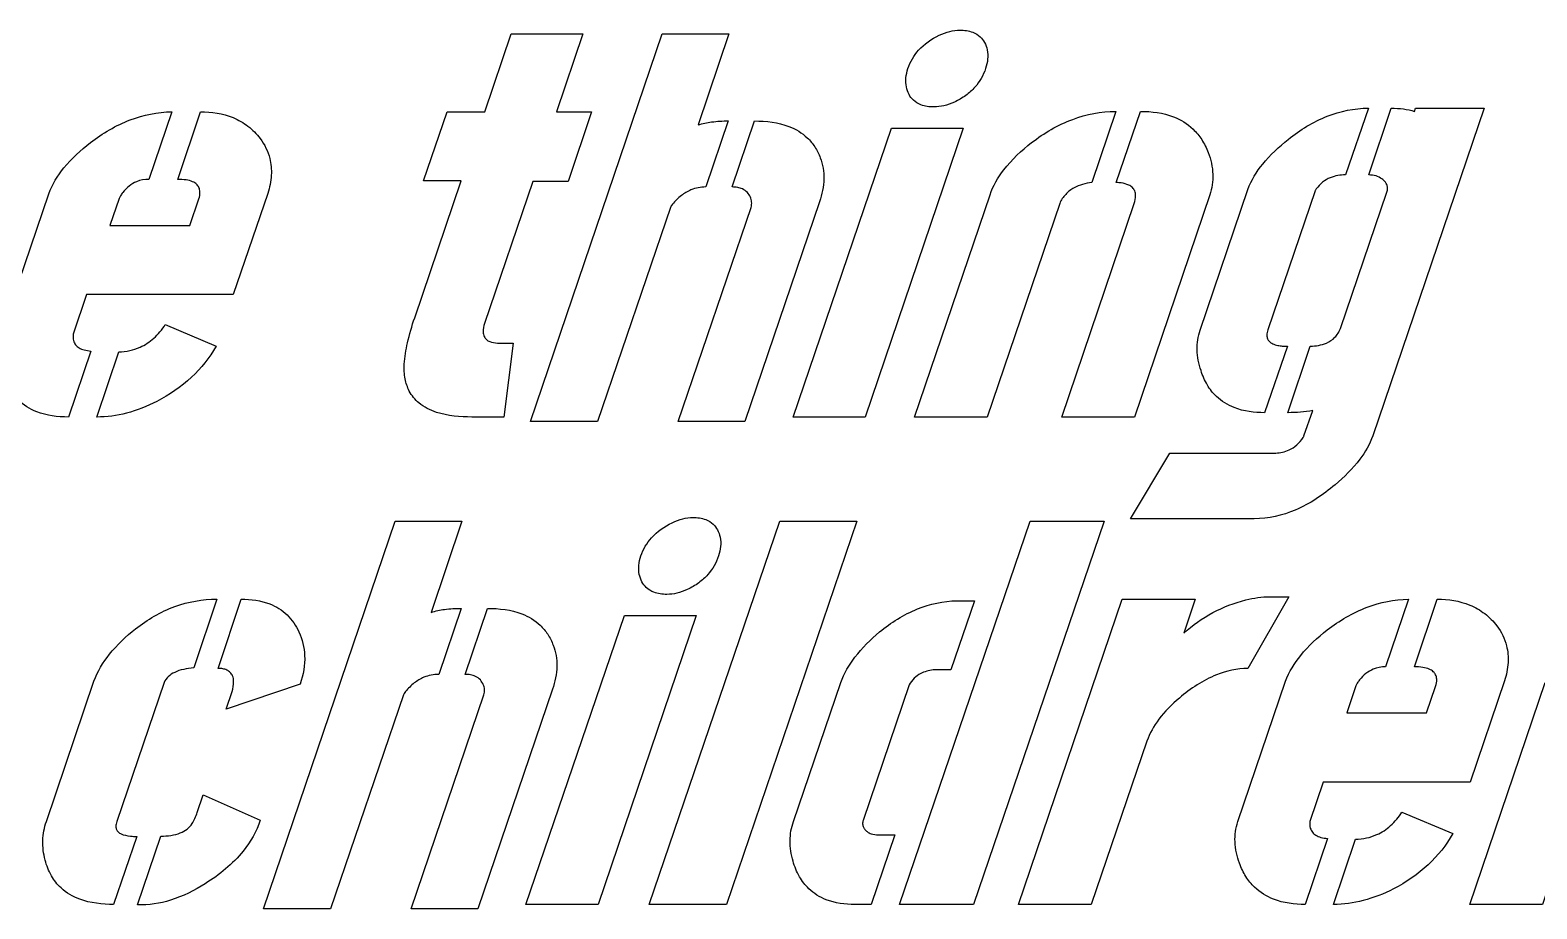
# Model space of a CAD drawing. Header units: inches. Extents: x 3.1 to 35.1, y -33.5 to 2.5.
# Drawn here: x 14.17 to 19.19, y -19.25 to -16.32 of the extents above; entities that cross this region are included whole.
import ezdxf

# ---------------------------------------------------------------- set-up
doc = ezdxf.new("R2010")
doc.units = ezdxf.units.IN
doc.header["$MEASUREMENT"] = 0

msp = doc.modelspace()

# ---------------------------------------------------------------- linework, layer by layer
for p, q in [((14.6441, -16.5885), (14.5681, -16.8139)), ((14.6641, -16.8139), (14.7401, -16.5885)), ((17.7898, -16.5871), (17.7097, -16.8246)), ((17.7911, -16.8246), (17.8725, -16.5871)), ((18.6316, -16.5765), (18.5555, -16.7992)), ((18.6329, -16.7992), (18.7076, -16.5765)), ((16.4984, -16.6191), (16.4237, -16.8393)), ((16.5118, -16.8393), (16.5865, -16.6191)), ((14.0758, -17.3302), (14.2345, -16.8619)), ((18.0713, -17.3168), (18.23, -16.8473)), ((18.4541, -16.8526), (18.2967, -17.3155)), ((18.5382, -17.3115), (18.6929, -16.8566)), ((14.6227, -17.2982), (14.7922, -17.3702)), ((18.3621, -17.3702), (18.286, -17.5917)), ((18.3634, -17.5917), (18.4381, -17.3702)), ((14.3746, -17.3862), (14.2999, -17.6063)), ((14.3946, -17.6063), (14.468, -17.3889)), ((18.4168, -17.669), (18.4461, -17.585)), ((14.7948, -18.2135), (14.7175, -18.4429)), ((14.7988, -18.4443), (14.8762, -18.2135)), ((18.765, -18.2135), (18.6889, -18.4389)), ((18.785, -18.4389), (18.861, -18.2135)), ((15.6086, -18.2441), (15.5339, -18.4643)), ((15.6219, -18.4643), (15.6967, -18.2441)), ((14.2265, -18.9552), (14.3853, -18.4869)), ((14.6187, -18.4909), (14.4613, -18.9552)), ((16.7159, -18.9552), (16.8733, -18.4909)), ((17.1014, -18.4989), (16.948, -18.9512)), ((18.1967, -18.9552), (18.3554, -18.4869)), ((18.7436, -18.9232), (18.913, -18.9952)), ((14.528, -19.0045), (14.4507, -19.2313)), ((14.5307, -19.2327), (14.6081, -19.0032)), ((18.4955, -19.0112), (18.4208, -19.2313)), ((18.5155, -19.2313), (18.5889, -19.0139))]:
    msp.add_line(p, q)
for points in [[(15.4539, -17.2755), (15.6086, -16.8193), (15.4832, -16.8193), (15.5619, -16.5885), (15.6873, -16.5885), (15.7754, -16.3283), (16.0142, -16.3283), (15.9261, -16.5885), (16.0435, -16.5885), (15.9648, -16.8206), (15.8474, -16.8206), (15.686, -17.2942)], [(16.3063, -16.9073), (16.0635, -17.621), (15.8394, -17.621), (16.2783, -16.3283), (16.5011, -16.3283), (16.3984, -16.6325)], [(18.785, -16.5871), (18.789, -16.5765), (19.0171, -16.5765), (18.6462, -17.669)], [(14.9643, -16.8606), (14.8495, -17.1981), (14.3599, -17.1981), (14.3159, -17.3302)], [(17.603, -16.894), (17.3615, -17.6063), (17.1187, -17.6063), (17.3709, -16.8659)], [(18.1033, -16.8659), (17.8525, -17.6063), (17.6097, -17.6063), (17.8511, -16.894)], [(14.4693, -16.8779), (14.4386, -16.9673), (14.7041, -16.9673), (14.7348, -16.8793)], [(16.8026, -16.8886), (16.5544, -17.621), (16.3317, -17.621), (16.5745, -16.9073)], [(15.73, -17.3595), (15.782, -17.3595), (15.7513, -17.6063), (15.6446, -17.6063)], [(18.2513, -17.9452), (17.8391, -17.9452), (17.9699, -17.7264), (18.3234, -17.7264)], [(15.4165, -18.5323), (15.1737, -19.246), (14.9496, -19.246), (15.3885, -17.9533), (15.6113, -17.9533), (15.5086, -18.2575)], [(17.2602, -18.2188), (17.3189, -18.2188), (17.2401, -18.4496), (17.1814, -18.4496)], [(17.8938, -18.687), (17.7084, -19.2313), (17.4656, -19.2313), (17.8111, -18.2135), (18.0539, -18.2135), (18.0166, -18.3269)], [(18.302, -18.2055), (18.3661, -18.2055), (18.23, -18.4443)], [(15.0723, -18.4963), (14.8255, -18.5803), (14.8455, -18.5216)], [(15.9128, -18.5136), (15.6646, -19.246), (15.4418, -19.246), (15.6846, -18.5323)], [(19.0851, -18.4856), (18.9704, -18.8231), (18.4808, -18.8231), (18.4368, -18.9552)], [(18.5902, -18.5029), (18.5595, -18.5923), (18.825, -18.5923), (18.8557, -18.5043)], [(19.4533, -18.519), (19.2119, -19.2313), (18.9691, -19.2313), (19.2212, -18.4909)], [(14.7295, -18.9245), (14.7495, -18.8658), (14.9389, -18.9499)], [(16.9987, -18.9992), (17.0534, -18.9992), (16.9747, -19.2313), (16.92, -19.2313)]]:
    msp.add_lwpolyline(points)
for points in [[(17.0427, -16.6432), (17.2815, -16.6432), (16.9547, -17.6063), (16.7145, -17.6063)], [(16.6705, -17.9533), (16.9266, -17.9533), (16.4931, -19.2313), (16.2356, -19.2313)], [(17.5043, -17.9533), (17.7511, -17.9533), (17.3162, -19.2313), (17.0694, -19.2313)], [(16.1529, -18.2682), (16.3917, -18.2682), (16.0648, -19.2313), (15.8247, -19.2313)]]:
    msp.add_lwpolyline(points, close=True)
for points, knots in [([(17.2015, -16.3337), (17.2128, -16.3282), (17.2246, -16.3237), (17.248, -16.3179), (17.2593, -16.3163), (17.2708, -16.3163)], [0, 0, 0, 0, 0.0957941, 0.0957941, 0.1834106, 0.1834106, 0.1834106, 0.1834106]), ([(17.2708, -16.3163), (17.2852, -16.3163), (17.2999, -16.3181), (17.3227, -16.3269), (17.3311, -16.332), (17.344, -16.3443), (17.3487, -16.3506), (17.3566, -16.3651), (17.3595, -16.3733), (17.3615, -16.3817)], [0, 0, 0, 0, 0.1094762, 0.1094762, 0.1854695, 0.1854695, 0.2454282, 0.2454282, 0.3112231, 0.3112231, 0.3112231, 0.3112231]), ([(17.0974, -16.4444), (17.1052, -16.4217), (17.117, -16.4013), (17.152, -16.3621), (17.1756, -16.3459), (17.2015, -16.3337)], [0, 0, 0, 0, 0.1827535, 0.1827535, 0.4008304, 0.4008304, 0.4008304, 0.4008304]), ([(17.3615, -16.3817), (17.3633, -16.392), (17.3638, -16.4023), (17.362, -16.4235), (17.3596, -16.4341), (17.3562, -16.4444)], [0, 0, 0, 0, 0.0795083, 0.0795083, 0.1622016, 0.1622016, 0.1622016, 0.1622016]), ([(17.0921, -16.5057), (17.0903, -16.4958), (17.0899, -16.4858), (17.0917, -16.465), (17.094, -16.4546), (17.0974, -16.4444)], [0, 0, 0, 0, 0.0769743, 0.0769743, 0.1587379, 0.1587379, 0.1587379, 0.1587379]), ([(17.3562, -16.4444), (17.3484, -16.4674), (17.3367, -16.4881), (17.3115, -16.5167), (17.3012, -16.5259), (17.2782, -16.5427), (17.2655, -16.5501), (17.2521, -16.5564)], [0, 0, 0, 0, 0.1851039, 0.1851039, 0.2901801, 0.2901801, 0.4024221, 0.4024221, 0.4024221, 0.4024221]), ([(17.1841, -16.5725), (17.1694, -16.5725), (17.1542, -16.5706), (17.1311, -16.5619), (17.1227, -16.5568), (17.1095, -16.5444), (17.1048, -16.538), (17.0968, -16.5229), (17.094, -16.5144), (17.0921, -16.5057)], [0, 0, 0, 0, 0.1120324, 0.1120324, 0.1880617, 0.1880617, 0.2497063, 0.2497063, 0.3173647, 0.3173647, 0.3173647, 0.3173647]), ([(17.2521, -16.5564), (17.2409, -16.5615), (17.2291, -16.5656), (17.2063, -16.571), (17.1952, -16.5725), (17.1841, -16.5725)], [0, 0, 0, 0, 0.0940052, 0.0940052, 0.1788294, 0.1788294, 0.1788294, 0.1788294]), ([(14.3733, -16.6912), (14.414, -16.66), (14.4584, -16.6337), (14.5507, -16.5986), (14.5966, -16.5894), (14.6441, -16.5885)], [0, 0, 0, 0, 0.3909347, 0.3909347, 0.7525892, 0.7525892, 0.7525892, 0.7525892]), ([(14.7401, -16.5885), (14.7773, -16.5885), (14.8145, -16.5939), (14.8666, -16.6154), (14.8832, -16.6249), (14.9137, -16.6486), (14.9271, -16.6624), (14.9389, -16.6778)], [0, 0, 0, 0, 0.2832723, 0.2832723, 0.4295154, 0.4295154, 0.577475, 0.577475, 0.577475, 0.577475]), ([(17.5096, -16.6912), (17.5514, -16.659), (17.5969, -16.6322), (17.6926, -16.5966), (17.7404, -16.5876), (17.7898, -16.5871)], [0, 0, 0, 0, 0.4017642, 0.4017642, 0.7778119, 0.7778119, 0.7778119, 0.7778119]), ([(17.8725, -16.5871), (17.9095, -16.5871), (17.9474, -16.5919), (18.0065, -16.6148), (18.0285, -16.6283), (18.0584, -16.657), (18.0679, -16.6687), (18.0849, -16.695), (18.0921, -16.7095), (18.0979, -16.7245)], [0, 0, 0, 0, 0.2823979, 0.2823979, 0.4822479, 0.4822479, 0.5978415, 0.5978415, 0.7206222, 0.7206222, 0.7206222, 0.7206222]), ([(18.3647, -16.6805), (18.4042, -16.6485), (18.4475, -16.6216), (18.5388, -16.586), (18.5843, -16.5769), (18.6316, -16.5765)], [0, 0, 0, 0, 0.38692, 0.38692, 0.7465498, 0.7465498, 0.7465498, 0.7465498]), ([(18.7076, -16.5765), (18.7214, -16.5765), (18.7353, -16.5772), (18.7611, -16.5808), (18.7733, -16.5834), (18.785, -16.5871)], [0, 0, 0, 0, 0.1050247, 0.1050247, 0.1987232, 0.1987232, 0.1987232, 0.1987232]), ([(16.3984, -16.6325), (16.4129, -16.6276), (16.4282, -16.6245), (16.4615, -16.6201), (16.4802, -16.6191), (16.4984, -16.6191)], [0, 0, 0, 0, 0.1165146, 0.1165146, 0.2556276, 0.2556276, 0.2556276, 0.2556276]), ([(16.5865, -16.6191), (16.6249, -16.6191), (16.665, -16.6237), (16.7237, -16.6463), (16.7444, -16.6586), (16.7715, -16.6845), (16.7798, -16.6945), (16.7944, -16.7169), (16.8004, -16.7291), (16.8052, -16.7419)], [0, 0, 0, 0, 0.2927828, 0.2927828, 0.4782269, 0.4782269, 0.5776986, 0.5776986, 0.6814826, 0.6814826, 0.6814826, 0.6814826]), ([(14.2345, -16.8619), (14.2461, -16.8306), (14.2642, -16.8018), (14.3107, -16.7445), (14.3416, -16.7162), (14.3733, -16.6912)], [0, 0, 0, 0, 0.2547163, 0.2547163, 0.5628556, 0.5628556, 0.5628556, 0.5628556]), ([(14.9389, -16.6778), (14.9538, -16.6979), (14.9649, -16.7198), (14.9756, -16.7624), (14.9771, -16.7811), (14.9748, -16.8206), (14.9706, -16.841), (14.9643, -16.8606)], [0, 0, 0, 0, 0.1902216, 0.1902216, 0.3344606, 0.3344606, 0.4917357, 0.4917357, 0.4917357, 0.4917357]), ([(17.3709, -16.8659), (17.3809, -16.8355), (17.3971, -16.8075), (17.4429, -16.748), (17.4758, -16.7176), (17.5096, -16.6912)], [0, 0, 0, 0, 0.2441904, 0.2441904, 0.571882, 0.571882, 0.571882, 0.571882]), ([(18.23, -16.8473), (18.2415, -16.8166), (18.2591, -16.7884), (18.3043, -16.7324), (18.334, -16.7048), (18.3647, -16.6805)], [0, 0, 0, 0, 0.2499175, 0.2499175, 0.5488683, 0.5488683, 0.5488683, 0.5488683]), ([(16.8052, -16.7419), (16.8138, -16.7644), (16.8177, -16.7878), (16.8168, -16.8381), (16.8112, -16.8639), (16.8026, -16.8886)], [0, 0, 0, 0, 0.1837753, 0.1837753, 0.3833824, 0.3833824, 0.3833824, 0.3833824]), ([(18.0979, -16.7245), (18.1067, -16.7479), (18.1123, -16.7723), (18.1142, -16.8208), (18.1108, -16.8437), (18.1033, -16.8659)], [0, 0, 0, 0, 0.1903067, 0.1903067, 0.3696106, 0.3696106, 0.3696106, 0.3696106]), ([(14.5681, -16.8139), (14.5539, -16.8139), (14.5402, -16.8163), (14.5184, -16.8254), (14.5103, -16.8303), (14.4948, -16.8425), (14.4877, -16.8499), (14.4813, -16.8579)], [0, 0, 0, 0, 0.1076722, 0.1076722, 0.1801889, 0.1801889, 0.2580855, 0.2580855, 0.2580855, 0.2580855]), ([(14.7348, -16.8793), (14.7371, -16.8716), (14.7388, -16.8633), (14.7381, -16.8503), (14.7371, -16.8454), (14.733, -16.8368), (14.7304, -16.8333), (14.7233, -16.8267), (14.7187, -16.8239), (14.7071, -16.8189), (14.6996, -16.8171), (14.6831, -16.8144), (14.6734, -16.8139), (14.6641, -16.8139)], [0, 0, 0, 0, 0.0608787, 0.0608787, 0.0994011, 0.0994011, 0.1331243, 0.1331243, 0.173307, 0.173307, 0.2293628, 0.2293628, 0.3002935, 0.3002935, 0.3002935, 0.3002935]), ([(18.5555, -16.7992), (18.5382, -16.7992), (18.5209, -16.8018), (18.4955, -16.8122), (18.4869, -16.8172), (18.4711, -16.83), (18.4641, -16.8375), (18.4581, -16.8459)], [0, 0, 0, 0, 0.132254, 0.132254, 0.2088333, 0.2088333, 0.2873367, 0.2873367, 0.2873367, 0.2873367]), ([(18.6769, -16.8126), (18.671, -16.808), (18.6644, -16.8047), (18.6494, -16.8002), (18.6411, -16.7992), (18.6329, -16.7992)], [0, 0, 0, 0, 0.0569536, 0.0569536, 0.1196219, 0.1196219, 0.1196219, 0.1196219]), ([(18.6929, -16.8566), (18.6946, -16.852), (18.6956, -16.8472), (18.6953, -16.8382), (18.6943, -16.8343), (18.6911, -16.8272), (18.689, -16.8241), (18.6837, -16.818), (18.6804, -16.8151), (18.6769, -16.8126)], [0, 0, 0, 0, 0.0372206, 0.0372206, 0.0685337, 0.0685337, 0.0970594, 0.0970594, 0.1298019, 0.1298019, 0.1298019, 0.1298019]), ([(14.4813, -16.8579), (14.4785, -16.8611), (14.4759, -16.8646), (14.4719, -16.8713), (14.4703, -16.8746), (14.4693, -16.8779)], [0, 0, 0, 0, 0.03242563, 0.03242563, 0.0592663, 0.0592663, 0.0592663, 0.0592663]), ([(16.4237, -16.8393), (16.4066, -16.8393), (16.3902, -16.8425), (16.3629, -16.8538), (16.3523, -16.8603), (16.3316, -16.8763), (16.3218, -16.8861), (16.313, -16.8966)], [0, 0, 0, 0, 0.1301316, 0.1301316, 0.225091, 0.225091, 0.3297407, 0.3297407, 0.3297407, 0.3297407]), ([(16.5624, -16.8579), (16.5577, -16.8528), (16.5521, -16.8488), (16.5408, -16.8435), (16.5355, -16.8419), (16.5241, -16.8397), (16.5179, -16.8393), (16.5118, -16.8393)], [0, 0, 0, 0, 0.0533999, 0.0533999, 0.0950708, 0.0950708, 0.1419359, 0.1419359, 0.1419359, 0.1419359]), ([(16.5745, -16.9073), (16.5763, -16.9013), (16.5771, -16.8952), (16.5761, -16.8835), (16.5746, -16.8783), (16.5698, -16.8678), (16.5664, -16.8626), (16.5624, -16.8579)], [0, 0, 0, 0, 0.0477213, 0.0477213, 0.0894301, 0.0894301, 0.1359555, 0.1359555, 0.1359555, 0.1359555]), ([(17.7097, -16.8246), (17.6894, -16.827), (17.6691, -16.8322), (17.6406, -16.8479), (17.6312, -16.8551), (17.6147, -16.8729), (17.6081, -16.8829), (17.603, -16.894)], [0, 0, 0, 0, 0.1560635, 0.1560635, 0.2476513, 0.2476513, 0.3401971, 0.3401971, 0.3401971, 0.3401971]), ([(17.8084, -16.8259), (17.8057, -16.8255), (17.8029, -16.8251), (17.7971, -16.8247), (17.7941, -16.8246), (17.7911, -16.8246)], [0, 0, 0, 0, 0.02131891, 0.02131891, 0.04418836, 0.04418836, 0.04418836, 0.04418836]), ([(17.8511, -16.894), (17.8539, -16.8858), (17.856, -16.8767), (17.8559, -16.8627), (17.8551, -16.8575), (17.8513, -16.8484), (17.8488, -16.8447), (17.8419, -16.8379), (17.8376, -16.8351), (17.8254, -16.8293), (17.8167, -16.8272), (17.8084, -16.8259)], [0, 0, 0, 0, 0.0660233, 0.0660233, 0.1066, 0.1066, 0.1410144, 0.1410144, 0.1800168, 0.1800168, 0.2438574, 0.2438574, 0.2438574, 0.2438574]), ([(18.4581, -16.8459), (18.4572, -16.8472), (18.456, -16.8489), (18.4549, -16.8507), (18.4546, -16.8512), (18.4543, -16.8518), (18.4542, -16.852), (18.4542, -16.8523), (18.4541, -16.8525), (18.4541, -16.8526)], [0, 0, 0, 0, 0.01210681, 0.01210681, 0.01588518, 0.01588518, 0.01722591, 0.01722591, 0.0181866, 0.0181866, 0.0181866, 0.0181866]), ([(16.313, -16.8966), (16.3115, -16.8985), (16.3099, -16.9006), (16.3077, -16.9042), (16.3068, -16.9058), (16.3063, -16.9073)], [0, 0, 0, 0, 0.01826507, 0.01826507, 0.03200885, 0.03200885, 0.03200885, 0.03200885]), ([(14.468, -17.3889), (14.4926, -17.3882), (14.5164, -17.3834), (14.5557, -17.3659), (14.5708, -17.3558), (14.5993, -17.3303), (14.6119, -17.3148), (14.6227, -17.2982)], [0, 0, 0, 0, 0.1875295, 0.1875295, 0.3274403, 0.3274403, 0.4788506, 0.4788506, 0.4788506, 0.4788506]), ([(15.4192, -17.4302), (15.4206, -17.4064), (15.4246, -17.3821), (15.4361, -17.3309), (15.4445, -17.3026), (15.4539, -17.2755)], [0, 0, 0, 0, 0.1818206, 0.1818206, 0.4005944, 0.4005944, 0.4005944, 0.4005944]), ([(15.686, -17.2942), (15.6836, -17.303), (15.6818, -17.3129), (15.6825, -17.3275), (15.6835, -17.3329), (15.6874, -17.3417), (15.6898, -17.345), (15.6961, -17.3509), (15.6998, -17.3531), (15.7116, -17.358), (15.7207, -17.3593), (15.73, -17.3595)], [0, 0, 0, 0, 0.0700841, 0.0700841, 0.1113124, 0.1113124, 0.1432088, 0.1432088, 0.1763216, 0.1763216, 0.2400763, 0.2400763, 0.2400763, 0.2400763]), ([(18.0739, -17.4516), (18.0664, -17.429), (18.0617, -17.4057), (18.0608, -17.3596), (18.0641, -17.3379), (18.0713, -17.3168)], [0, 0, 0, 0, 0.1811839, 0.1811839, 0.3508348, 0.3508348, 0.3508348, 0.3508348]), ([(18.2967, -17.3155), (18.2947, -17.3213), (18.2932, -17.3276), (18.2933, -17.3377), (18.294, -17.3416), (18.297, -17.3486), (18.2991, -17.3515), (18.3048, -17.3573), (18.3087, -17.3597), (18.3181, -17.3644), (18.3242, -17.3662), (18.3301, -17.3675)], [0, 0, 0, 0, 0.0467058, 0.0467058, 0.0771725, 0.0771725, 0.1046452, 0.1046452, 0.13887, 0.13887, 0.1848705, 0.1848705, 0.1848705, 0.1848705]), ([(18.4381, -17.3702), (18.4562, -17.3696), (18.4751, -17.3668), (18.5024, -17.355), (18.5121, -17.3488), (18.524, -17.3363), (18.5275, -17.3319), (18.5335, -17.3222), (18.5361, -17.317), (18.5382, -17.3115)], [0, 0, 0, 0, 0.138173, 0.138173, 0.2266526, 0.2266526, 0.2694104, 0.2694104, 0.3137987, 0.3137987, 0.3137987, 0.3137987]), ([(14.3159, -17.3302), (14.3152, -17.3373), (14.3154, -17.3447), (14.3187, -17.3566), (14.3209, -17.3613), (14.3273, -17.3695), (14.3313, -17.3728), (14.3409, -17.3786), (14.3467, -17.3809), (14.3597, -17.3845), (14.3673, -17.3856), (14.3746, -17.3862)], [0, 0, 0, 0, 0.0546635, 0.0546635, 0.0945088, 0.0945088, 0.1339953, 0.1339953, 0.1804319, 0.1804319, 0.2366498, 0.2366498, 0.2366498, 0.2366498]), ([(14.7922, -17.3702), (14.7701, -17.4089), (14.7427, -17.4433), (14.6756, -17.5058), (14.6365, -17.5324), (14.5947, -17.5543)], [0, 0, 0, 0, 0.3390638, 0.3390638, 0.6988259, 0.6988259, 0.6988259, 0.6988259]), ([(18.3301, -17.3675), (18.3349, -17.3685), (18.3398, -17.3691), (18.3505, -17.37), (18.3563, -17.3702), (18.3621, -17.3702)], [0, 0, 0, 0, 0.03736007, 0.03736007, 0.08119062, 0.08119062, 0.08119062, 0.08119062]), ([(14.2999, -17.6063), (14.2643, -17.6063), (14.228, -17.6017), (14.1712, -17.5796), (14.15, -17.5666), (14.1206, -17.5383), (14.111, -17.5263), (14.0939, -17.4993), (14.0868, -17.4844), (14.0811, -17.4689)], [0, 0, 0, 0, 0.2710846, 0.2710846, 0.4640273, 0.4640273, 0.5815354, 0.5815354, 0.7070764, 0.7070764, 0.7070764, 0.7070764]), ([(15.6446, -17.6063), (15.6058, -17.6063), (15.5637, -17.6027), (15.5055, -17.5837), (15.4851, -17.5738), (15.4546, -17.5483), (15.4439, -17.5351), (15.4293, -17.5069), (15.4248, -17.4931), (15.4192, -17.4629), (15.4184, -17.4465), (15.4192, -17.4302)], [0, 0, 0, 0, 0.2956039, 0.2956039, 0.4654521, 0.4654521, 0.5971207, 0.5971207, 0.707052, 0.707052, 0.8304993, 0.8304993, 0.8304993, 0.8304993]), ([(18.286, -17.5917), (18.2518, -17.5917), (18.2168, -17.5873), (18.1625, -17.5664), (18.1423, -17.5541), (18.1133, -17.5263), (18.1034, -17.5136), (18.0861, -17.4845), (18.0792, -17.4683), (18.0739, -17.4516)], [0, 0, 0, 0, 0.2606664, 0.2606664, 0.4428558, 0.4428558, 0.5667294, 0.5667294, 0.7002754, 0.7002754, 0.7002754, 0.7002754]), ([(14.5947, -17.5543), (14.5624, -17.5707), (14.5285, -17.5842), (14.461, -17.6017), (14.428, -17.6063), (14.3946, -17.6063)], [0, 0, 0, 0, 0.2765005, 0.2765005, 0.5311561, 0.5311561, 0.5311561, 0.5311561]), ([(18.4461, -17.585), (18.4326, -17.5872), (18.4191, -17.5889), (18.3914, -17.5911), (18.3774, -17.5917), (18.3634, -17.5917)], [0, 0, 0, 0, 0.1042039, 0.1042039, 0.2110843, 0.2110843, 0.2110843, 0.2110843]), ([(18.4141, -17.6744), (18.4148, -17.6734), (18.4156, -17.6721), (18.4163, -17.6707), (18.4165, -17.6703), (18.4167, -17.6696), (18.4168, -17.6693), (18.4168, -17.669)], [0, 0, 0, 0, 0.00914647, 0.00914647, 0.01222054, 0.01222054, 0.01459697, 0.01459697, 0.01459697, 0.01459697]), ([(18.6462, -17.669), (18.6367, -17.6971), (18.6211, -17.7233), (18.5796, -17.7779), (18.5505, -17.8066), (18.5208, -17.8318)], [0, 0, 0, 0, 0.2259318, 0.2259318, 0.5231186, 0.5231186, 0.5231186, 0.5231186]), ([(18.3234, -17.7264), (18.3387, -17.7257), (18.3534, -17.7225), (18.3766, -17.7116), (18.385, -17.7059), (18.4009, -17.6918), (18.408, -17.6834), (18.4141, -17.6744)], [0, 0, 0, 0, 0.1164592, 0.1164592, 0.1947606, 0.1947606, 0.278217, 0.278217, 0.278217, 0.278217]), ([(18.5208, -17.8318), (18.4809, -17.866), (18.4366, -17.8958), (18.3444, -17.9346), (18.2988, -17.9447), (18.2513, -17.9452)], [0, 0, 0, 0, 0.4008491, 0.4008491, 0.7622564, 0.7622564, 0.7622564, 0.7622564]), ([(16.2076, -18.0694), (16.2154, -18.0467), (16.2272, -18.0263), (16.2622, -17.9871), (16.2858, -17.9709), (16.3116, -17.9587)], [0, 0, 0, 0, 0.1827535, 0.1827535, 0.4008304, 0.4008304, 0.4008304, 0.4008304]), ([(16.3116, -17.9587), (16.323, -17.9532), (16.3348, -17.9487), (16.3582, -17.9429), (16.3695, -17.9413), (16.381, -17.9413)], [0, 0, 0, 0, 0.0957941, 0.0957941, 0.1834106, 0.1834106, 0.1834106, 0.1834106]), ([(16.381, -17.9413), (16.3954, -17.9413), (16.4101, -17.9431), (16.4329, -17.9519), (16.4413, -17.957), (16.4542, -17.9693), (16.4589, -17.9756), (16.4667, -17.9901), (16.4697, -17.9983), (16.4717, -18.0067)], [0, 0, 0, 0, 0.1094762, 0.1094762, 0.1854695, 0.1854695, 0.2454282, 0.2454282, 0.3112231, 0.3112231, 0.3112231, 0.3112231]), ([(16.4717, -18.0067), (16.4735, -18.017), (16.474, -18.0273), (16.4721, -18.0485), (16.4698, -18.0591), (16.4664, -18.0694)], [0, 0, 0, 0, 0.0795083, 0.0795083, 0.1622016, 0.1622016, 0.1622016, 0.1622016]), ([(16.2023, -18.1307), (16.2004, -18.1208), (16.2, -18.1108), (16.2019, -18.09), (16.2042, -18.0796), (16.2076, -18.0694)], [0, 0, 0, 0, 0.0769743, 0.0769743, 0.1587379, 0.1587379, 0.1587379, 0.1587379]), ([(16.4664, -18.0694), (16.4586, -18.0924), (16.4469, -18.1131), (16.4217, -18.1417), (16.4114, -18.1509), (16.3884, -18.1677), (16.3756, -18.1751), (16.3623, -18.1814)], [0, 0, 0, 0, 0.1851039, 0.1851039, 0.2901801, 0.2901801, 0.4024221, 0.4024221, 0.4024221, 0.4024221]), ([(16.2943, -18.1975), (16.2796, -18.1975), (16.2644, -18.1956), (16.2413, -18.1869), (16.2329, -18.1818), (16.2197, -18.1694), (16.2149, -18.163), (16.207, -18.1479), (16.2042, -18.1394), (16.2023, -18.1307)], [0, 0, 0, 0, 0.1120324, 0.1120324, 0.1880617, 0.1880617, 0.2497063, 0.2497063, 0.3173647, 0.3173647, 0.3173647, 0.3173647]), ([(14.524, -18.3122), (14.5637, -18.281), (14.607, -18.2554), (14.6998, -18.2216), (14.7466, -18.2135), (14.7948, -18.2135)], [0, 0, 0, 0, 0.3844438, 0.3844438, 0.7521059, 0.7521059, 0.7521059, 0.7521059]), ([(14.8762, -18.2135), (14.9084, -18.2135), (14.9411, -18.2177), (14.9925, -18.2379), (15.0118, -18.2498), (15.0454, -18.2821), (15.0584, -18.3015), (15.0683, -18.3229)], [0, 0, 0, 0, 0.245198, 0.245198, 0.4204023, 0.4204023, 0.5998452, 0.5998452, 0.5998452, 0.5998452]), ([(16.3623, -18.1814), (16.3511, -18.1865), (16.3393, -18.1906), (16.3165, -18.196), (16.3054, -18.1975), (16.2943, -18.1975)], [0, 0, 0, 0, 0.0940052, 0.0940052, 0.1788294, 0.1788294, 0.1788294, 0.1788294]), ([(17.0027, -18.3229), (17.041, -18.2915), (17.0832, -18.2647), (17.1711, -18.2291), (17.2148, -18.2197), (17.2602, -18.2188)], [0, 0, 0, 0, 0.3773323, 0.3773323, 0.7228681, 0.7228681, 0.7228681, 0.7228681]), ([(18.0166, -18.3269), (18.0459, -18.3001), (18.078, -18.2772), (18.1479, -18.2397), (18.1848, -18.2258), (18.2233, -18.2161)], [0, 0, 0, 0, 0.3023699, 0.3023699, 0.6049017, 0.6049017, 0.6049017, 0.6049017]), ([(18.2233, -18.2161), (18.2366, -18.2127), (18.2501, -18.21), (18.2764, -18.2064), (18.2892, -18.2055), (18.302, -18.2055)], [0, 0, 0, 0, 0.104504, 0.104504, 0.2022604, 0.2022604, 0.2022604, 0.2022604]), ([(18.4941, -18.3162), (18.5349, -18.285), (18.5792, -18.2587), (18.6716, -18.2236), (18.7175, -18.2144), (18.765, -18.2135)], [0, 0, 0, 0, 0.3909347, 0.3909347, 0.7525892, 0.7525892, 0.7525892, 0.7525892]), ([(18.861, -18.2135), (18.8982, -18.2135), (18.9354, -18.2189), (18.9875, -18.2404), (19.004, -18.2499), (19.0346, -18.2736), (19.048, -18.2874), (19.0598, -18.3028)], [0, 0, 0, 0, 0.2832723, 0.2832723, 0.4295154, 0.4295154, 0.577475, 0.577475, 0.577475, 0.577475]), ([(15.5086, -18.2575), (15.5231, -18.2526), (15.5384, -18.2495), (15.5717, -18.2451), (15.5904, -18.2441), (15.6086, -18.2441)], [0, 0, 0, 0, 0.1165146, 0.1165146, 0.2556276, 0.2556276, 0.2556276, 0.2556276]), ([(15.6967, -18.2441), (15.7351, -18.2441), (15.7752, -18.2487), (15.8339, -18.2713), (15.8546, -18.2836), (15.8817, -18.3095), (15.89, -18.3195), (15.9045, -18.3419), (15.9106, -18.3541), (15.9154, -18.3669)], [0, 0, 0, 0, 0.2927828, 0.2927828, 0.4782269, 0.4782269, 0.5776986, 0.5776986, 0.6814826, 0.6814826, 0.6814826, 0.6814826]), ([(14.3853, -18.4869), (14.3971, -18.4543), (14.4151, -18.4244), (14.4618, -18.3655), (14.4922, -18.3372), (14.524, -18.3122)], [0, 0, 0, 0, 0.2646319, 0.2646319, 0.5733319, 0.5733319, 0.5733319, 0.5733319]), ([(15.0683, -18.3229), (15.0799, -18.3476), (15.0861, -18.3737), (15.0885, -18.4334), (15.0826, -18.4655), (15.0723, -18.4963)], [0, 0, 0, 0, 0.2083819, 0.2083819, 0.4553116, 0.4553116, 0.4553116, 0.4553116]), ([(16.8733, -18.4909), (16.8844, -18.4606), (16.9013, -18.4325), (16.9446, -18.3762), (16.9732, -18.348), (17.0027, -18.3229)], [0, 0, 0, 0, 0.2461262, 0.2461262, 0.5419282, 0.5419282, 0.5419282, 0.5419282]), ([(18.3554, -18.4869), (18.367, -18.4556), (18.385, -18.4268), (18.4316, -18.3695), (18.4624, -18.3412), (18.4941, -18.3162)], [0, 0, 0, 0, 0.2547163, 0.2547163, 0.5628556, 0.5628556, 0.5628556, 0.5628556]), ([(19.0598, -18.3028), (19.0747, -18.3229), (19.0857, -18.3448), (19.0964, -18.3874), (19.098, -18.4061), (19.0957, -18.4456), (19.0914, -18.466), (19.0851, -18.4856)], [0, 0, 0, 0, 0.1902216, 0.1902216, 0.3344606, 0.3344606, 0.4917357, 0.4917357, 0.4917357, 0.4917357]), ([(15.9154, -18.3669), (15.924, -18.3894), (15.9279, -18.4128), (15.927, -18.4631), (15.9214, -18.4889), (15.9128, -18.5136)], [0, 0, 0, 0, 0.1837753, 0.1837753, 0.3833824, 0.3833824, 0.3833824, 0.3833824]), ([(14.7175, -18.4429), (14.6947, -18.4445), (14.6724, -18.4487), (14.6464, -18.4613), (14.6392, -18.466), (14.6271, -18.4774), (14.6223, -18.4838), (14.6187, -18.4909)], [0, 0, 0, 0, 0.1735968, 0.1735968, 0.2467289, 0.2467289, 0.3151049, 0.3151049, 0.3151049, 0.3151049]), ([(14.8455, -18.5216), (14.8485, -18.511), (14.8508, -18.4991), (14.8505, -18.4816), (14.8495, -18.4751), (14.8452, -18.4648), (14.8426, -18.4609), (14.8359, -18.4542), (14.8319, -18.4517), (14.8235, -18.4479), (14.8191, -18.4466), (14.8095, -18.4448), (14.8041, -18.4444), (14.7988, -18.4443)], [0, 0, 0, 0, 0.0842295, 0.0842295, 0.1331969, 0.1331969, 0.1692046, 0.1692046, 0.2051374, 0.2051374, 0.239355, 0.239355, 0.2793708, 0.2793708, 0.2793708, 0.2793708]), ([(15.5339, -18.4643), (15.5168, -18.4643), (15.5004, -18.4675), (15.4731, -18.4788), (15.4625, -18.4853), (15.4418, -18.5013), (15.432, -18.5111), (15.4232, -18.5216)], [0, 0, 0, 0, 0.1301316, 0.1301316, 0.225091, 0.225091, 0.3297407, 0.3297407, 0.3297407, 0.3297407]), ([(15.6726, -18.4829), (15.6679, -18.4778), (15.6623, -18.4738), (15.651, -18.4685), (15.6457, -18.4669), (15.6343, -18.4647), (15.6281, -18.4643), (15.6219, -18.4643)], [0, 0, 0, 0, 0.0533999, 0.0533999, 0.0950708, 0.0950708, 0.1419359, 0.1419359, 0.1419359, 0.1419359]), ([(17.1814, -18.4496), (17.1669, -18.451), (17.1528, -18.4548), (17.132, -18.4658), (17.1249, -18.471), (17.1119, -18.4837), (17.1062, -18.491), (17.1014, -18.4989)], [0, 0, 0, 0, 0.1114576, 0.1114576, 0.1792602, 0.1792602, 0.2499428, 0.2499428, 0.2499428, 0.2499428]), ([(18.23, -18.4443), (18.1939, -18.4447), (18.159, -18.4524), (18.0803, -18.4838), (18.0389, -18.5116), (18.0019, -18.543)], [0, 0, 0, 0, 0.2753079, 0.2753079, 0.6454451, 0.6454451, 0.6454451, 0.6454451]), ([(18.6889, -18.4389), (18.6748, -18.4389), (18.6611, -18.4413), (18.6392, -18.4504), (18.6311, -18.4553), (18.6156, -18.4675), (18.6085, -18.4749), (18.6022, -18.4829)], [0, 0, 0, 0, 0.1076722, 0.1076722, 0.1801889, 0.1801889, 0.2580855, 0.2580855, 0.2580855, 0.2580855]), ([(18.8557, -18.5043), (18.858, -18.4966), (18.8596, -18.4883), (18.859, -18.4753), (18.8579, -18.4704), (18.8539, -18.4618), (18.8513, -18.4583), (18.8441, -18.4517), (18.8395, -18.4489), (18.8279, -18.4439), (18.8205, -18.4421), (18.804, -18.4394), (18.7943, -18.4389), (18.785, -18.4389)], [0, 0, 0, 0, 0.0608787, 0.0608787, 0.0994011, 0.0994011, 0.1331243, 0.1331243, 0.173307, 0.173307, 0.2293628, 0.2293628, 0.3002935, 0.3002935, 0.3002935, 0.3002935]), ([(15.4232, -18.5216), (15.4217, -18.5235), (15.4201, -18.5256), (15.4179, -18.5292), (15.417, -18.5308), (15.4165, -18.5323)], [0, 0, 0, 0, 0.01826507, 0.01826507, 0.03200885, 0.03200885, 0.03200885, 0.03200885]), ([(15.6846, -18.5323), (15.6865, -18.5263), (15.6873, -18.5202), (15.6863, -18.5085), (15.6848, -18.5033), (15.68, -18.4928), (15.6765, -18.4876), (15.6726, -18.4829)], [0, 0, 0, 0, 0.0477213, 0.0477213, 0.0894301, 0.0894301, 0.1359555, 0.1359555, 0.1359555, 0.1359555]), ([(18.6022, -18.4829), (18.5994, -18.4861), (18.5967, -18.4896), (18.5927, -18.4963), (18.5912, -18.4996), (18.5902, -18.5029)], [0, 0, 0, 0, 0.03242563, 0.03242563, 0.0592663, 0.0592663, 0.0592663, 0.0592663]), ([(18.0019, -18.543), (17.9769, -18.564), (17.9531, -18.5875), (17.9167, -18.6361), (17.9028, -18.6605), (17.8938, -18.687)], [0, 0, 0, 0, 0.2487959, 0.2487959, 0.462033, 0.462033, 0.462033, 0.462033]), ([(14.7121, -18.9619), (14.7158, -18.9563), (14.719, -18.9505), (14.7248, -18.938), (14.7273, -18.9313), (14.7295, -18.9245)], [0, 0, 0, 0, 0.0505134, 0.0505134, 0.1049516, 0.1049516, 0.1049516, 0.1049516]), ([(18.5889, -19.0139), (18.6135, -19.0132), (18.6373, -19.0084), (18.6765, -18.9909), (18.6917, -18.9808), (18.7201, -18.9553), (18.7328, -18.9398), (18.7436, -18.9232)], [0, 0, 0, 0, 0.1875295, 0.1875295, 0.3274403, 0.3274403, 0.4788506, 0.4788506, 0.4788506, 0.4788506]), ([(14.2225, -19.0833), (14.217, -19.0618), (14.2142, -19.04), (14.2155, -18.9964), (14.2195, -18.9755), (14.2265, -18.9552)], [0, 0, 0, 0, 0.168606, 0.168606, 0.3324679, 0.3324679, 0.3324679, 0.3324679]), ([(14.4613, -18.9552), (14.4596, -18.9603), (14.4583, -18.9659), (14.4585, -18.9748), (14.4592, -18.9783), (14.4619, -18.9845), (14.4638, -18.987), (14.4689, -18.9921), (14.4723, -18.9943), (14.4847, -19.0002), (14.4957, -19.0022), (14.5067, -19.0032)], [0, 0, 0, 0, 0.0413233, 0.0413233, 0.0683122, 0.0683122, 0.0926767, 0.0926767, 0.1230806, 0.1230806, 0.1967587, 0.1967587, 0.1967587, 0.1967587]), ([(14.6081, -19.0032), (14.631, -19.0032), (14.6536, -19.0005), (14.681, -18.9896), (14.6887, -18.9854), (14.7021, -18.9748), (14.7076, -18.9688), (14.7121, -18.9619)], [0, 0, 0, 0, 0.1747153, 0.1747153, 0.2492298, 0.2492298, 0.3192477, 0.3192477, 0.3192477, 0.3192477]), ([(14.9389, -18.9499), (14.9268, -18.9879), (14.9074, -19.0222), (14.8476, -19.0966), (14.8031, -19.1324), (14.7562, -19.162)], [0, 0, 0, 0, 0.3041268, 0.3041268, 0.7271307, 0.7271307, 0.7271307, 0.7271307]), ([(16.7145, -19.0873), (16.7083, -19.0648), (16.7046, -19.0416), (16.7051, -18.9966), (16.7086, -18.9756), (16.7159, -18.9552)], [0, 0, 0, 0, 0.177942, 0.177942, 0.3426327, 0.3426327, 0.3426327, 0.3426327]), ([(16.948, -18.9512), (16.9467, -18.955), (16.9461, -18.959), (16.9467, -18.9667), (16.9476, -18.9702), (16.9506, -18.9763), (16.9522, -18.9788), (16.9563, -18.9838), (16.9587, -18.9863), (16.9613, -18.9885)], [0, 0, 0, 0, 0.0308255, 0.0308255, 0.0590168, 0.0590168, 0.082026, 0.082026, 0.1081704, 0.1081704, 0.1081704, 0.1081704]), ([(18.202, -19.0939), (18.1936, -19.0709), (18.1883, -19.047), (18.1864, -18.9995), (18.1895, -18.9771), (18.1967, -18.9552)], [0, 0, 0, 0, 0.1864938, 0.1864938, 0.3619601, 0.3619601, 0.3619601, 0.3619601]), ([(18.4368, -18.9552), (18.436, -18.9623), (18.4362, -18.9697), (18.4395, -18.9816), (18.4418, -18.9863), (18.4482, -18.9945), (18.4521, -18.9978), (18.4618, -19.0036), (18.4676, -19.0059), (18.4806, -19.0095), (18.4881, -19.0106), (18.4955, -19.0112)], [0, 0, 0, 0, 0.0546635, 0.0546635, 0.0945088, 0.0945088, 0.1339953, 0.1339953, 0.1804319, 0.1804319, 0.2366498, 0.2366498, 0.2366498, 0.2366498]), ([(14.5067, -19.0032), (14.5102, -19.0037), (14.5138, -19.004), (14.5209, -19.0044), (14.5245, -19.0045), (14.528, -19.0045)], [0, 0, 0, 0, 0.02723943, 0.02723943, 0.05437363, 0.05437363, 0.05437363, 0.05437363]), ([(16.9613, -18.9885), (16.9655, -18.9919), (16.9702, -18.9942), (16.9827, -18.9984), (16.9908, -18.9992), (16.9987, -18.9992)], [0, 0, 0, 0, 0.0405309, 0.0405309, 0.1003683, 0.1003683, 0.1003683, 0.1003683]), ([(18.913, -18.9952), (18.891, -19.0339), (18.8635, -19.0683), (18.7965, -19.1308), (18.7574, -19.1574), (18.7156, -19.1793)], [0, 0, 0, 0, 0.3390638, 0.3390638, 0.6988259, 0.6988259, 0.6988259, 0.6988259]), ([(14.4507, -19.2313), (14.4129, -19.2313), (14.3735, -19.2269), (14.3149, -19.2052), (14.2937, -19.193), (14.2627, -19.1643), (14.252, -19.1506), (14.234, -19.119), (14.2273, -19.1014), (14.2225, -19.0833)], [0, 0, 0, 0, 0.2876821, 0.2876821, 0.4756436, 0.4756436, 0.6091392, 0.6091392, 0.7521175, 0.7521175, 0.7521175, 0.7521175]), ([(16.92, -19.2313), (16.8877, -19.2313), (16.8549, -19.2271), (16.8032, -19.2069), (16.7838, -19.1948), (16.7548, -19.1668), (16.7446, -19.1534), (16.7268, -19.1225), (16.7198, -19.1051), (16.7145, -19.0873)], [0, 0, 0, 0, 0.2456391, 0.2456391, 0.4226969, 0.4226969, 0.5523402, 0.5523402, 0.6940037, 0.6940037, 0.6940037, 0.6940037]), ([(18.4208, -19.2313), (18.3852, -19.2313), (18.3489, -19.2267), (18.2921, -19.2046), (18.2708, -19.1916), (18.2415, -19.1633), (18.2319, -19.1513), (18.2148, -19.1243), (18.2077, -19.1094), (18.202, -19.0939)], [0, 0, 0, 0, 0.2710846, 0.2710846, 0.4640273, 0.4640273, 0.5815354, 0.5815354, 0.7070764, 0.7070764, 0.7070764, 0.7070764]), ([(14.7562, -19.162), (14.72, -19.1847), (14.6811, -19.2042), (14.6048, -19.2282), (14.568, -19.2341), (14.5307, -19.2327)], [0, 0, 0, 0, 0.3250776, 0.3250776, 0.6096961, 0.6096961, 0.6096961, 0.6096961]), ([(18.7156, -19.1793), (18.6832, -19.1957), (18.6493, -19.2092), (18.5819, -19.2267), (18.5489, -19.2313), (18.5155, -19.2313)], [0, 0, 0, 0, 0.2765005, 0.2765005, 0.5311561, 0.5311561, 0.5311561, 0.5311561])]:
    msp.add_open_spline(points, degree=3, knots=knots)

doc.saveas('drawing.dxf')
